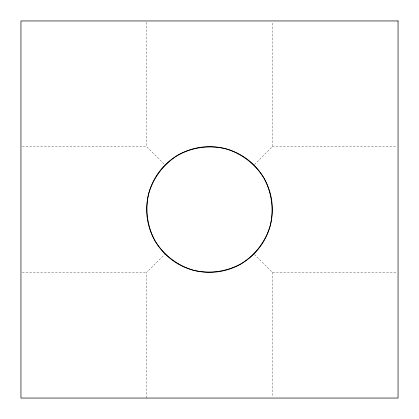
<?xml version="1.0" encoding="UTF-8"?>
<svg xmlns="http://www.w3.org/2000/svg" width="419" height="419" viewBox="0 0 419 419"><rect width="100%" height="100%" fill="white"/><g stroke="black" fill="none" stroke-linecap="round" stroke-linejoin="round"><path stroke-width="0.31" stroke-dasharray="2.1 1.57" d="M146.65 398.05L146.65 272.35L164.604 254.396M254.396 164.604L272.35 146.65L272.35 22.259M22.259 146.65L146.65 146.65L164.604 164.604M272.35 146.65L396.741 146.65M22.254 272.35L146.65 272.35M254.396 254.396L272.35 272.35L396.741 272.35M272.35 272.35L272.35 396.746M146.65 22.259L146.65 146.65"/><path stroke-width="0.63" d="M148.792 193.232C144.964 209.374 147.195 226.323 155.072 240.925C163.777 255.045 177.342 265.452 193.232 270.208C209.374 274.036 226.323 271.805 240.925 263.928C255.045 255.223 265.452 241.658 270.208 225.768C274.036 209.626 271.805 192.677 263.928 178.075C255.223 163.955 241.658 153.548 225.768 148.792C209.626 144.964 192.677 147.195 178.075 155.072C163.955 163.777 153.548 177.342 148.792 193.232M398.05 20.95L20.95 20.95L20.95 398.05L398.05 398.05L398.05 20.95M178.075 263.928A62.85 62.85 0 0 0 272.35 209.5A62.85 62.85 0 0 0 178.075 155.072A62.85 62.85 0 0 0 178.075 263.928"/></g></svg>
